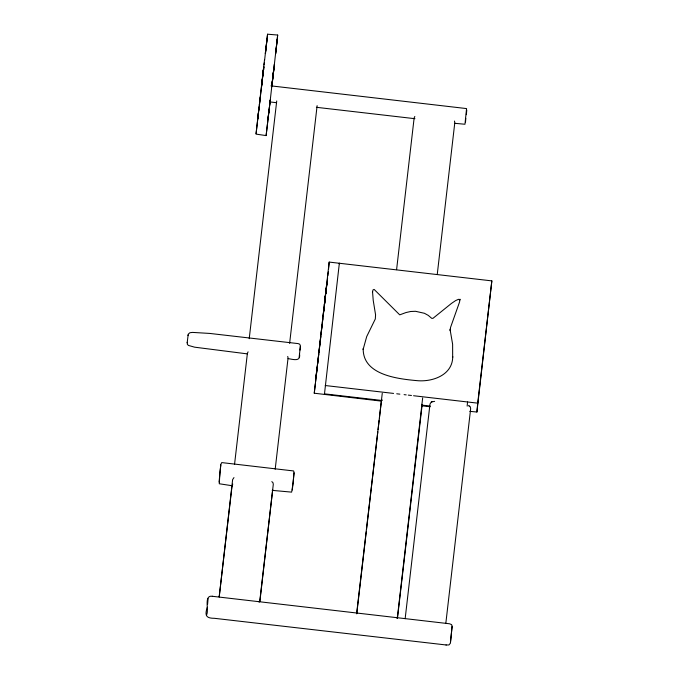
<?xml version="1.0" encoding="UTF-8"?>
<svg xmlns="http://www.w3.org/2000/svg" width="679" height="679" viewBox="0 0 679 679"><rect width="100%" height="100%" fill="white"/><g stroke="black" fill="none" stroke-linecap="round" stroke-linejoin="round"><path stroke-width="1.02" d="M187.209 342.309L187.37 344.406L188.465 345.433L194.601 347.173L247.215 353.869M299.999 350.109C300.11 348.072 301.484 343.863 298.174 343.608L209.726 333.431L192.53 332.404L189.891 332.744L188.253 334.144L187.166 342.802M272.169 490.365L291.639 492.131L293.15 482.71L294.041 472.83L293.693 470.963L221.71 462.586L220.87 464.368L219.954 472.185L219.275 483.762L232.362 485.765M454.777 123.306L464.962 124.249L466.566 108.581L270.955 85.86M259.794 101.324L260.167 97.937L260.43 98.557M446.256 644.991L214.403 618.306C206.424 618.314 204.354 615.828 207.316 607.238M212.306 596.281L449.532 623.772L451.594 624.621L452.112 626.25L450.372 643.217L448.98 644.94L445.993 644.982M450.092 330.648L450.542 327.439L459.547 302.036L459.989 299.201L459.929 299.889L458.546 299.295L455.626 300.585L451.467 303.411L432.947 318.349L431.725 318.341L428.262 315.387L424.443 313.291L415.497 311.296L410.71 311.491L405.949 312.561L399.736 314.852L374.112 289.381L372.941 290.001L372.474 292.352L372.533 291.656L373.221 300.373L375.572 314.818L375.317 318.96L366.702 336.589L363.138 349.413L363.206 348.726C362.79 374.766 397.173 378.823 416.719 380.622C432.328 382.226 452.706 375.139 452.723 356.636L452.664 357.324L452.621 344.253L450.16 329.952M262.221 80.063L261.704 84.451L261.95 82.184M188.007 335.502L188.049 335.01M206.45 615.021C209.488 610.82 203.191 594.583 212.569 596.298M207.579 604.369L208.088 598.64M220.794 464.877L219.062 482.065M288.049 358.597C293.387 359.454 301.077 362.06 299.49 353.632M292.309 490.017L294.041 472.83M380.919 401.068L314.258 393.217L329.188 262.086L491.842 280.885L476.913 412.026L469.783 411.338M316.414 372.652L315.99 377.371L322.219 323.527M326.438 286.521L325.148 297.232M328.526 269.419L329.188 262.086M324.409 394.533L339.364 263.121L339.305 263.808M465.514 121.965L465.836 118.367M466.77 110.1L466.363 114.666M450.152 329.799L450.219 329.111M467.169 406.127L467.542 401.968M452.112 626.25L450.474 642.64M476.913 412.026L477.761 402.588M267.178 38.686L265.353 53.386L267.56 34.196L277.686 35.045L275.606 53.828L277.295 39.526L276.99 42.234M269.249 108.691L266.117 135.596L256.068 134.111L258.368 113.401M261.627 86.301L261.763 84.34M263.8 67.009L262.247 80.377M263.825 69.436L263.571 68.749L262.722 76.26M266.117 135.596L268.833 112.001M323.493 312.739L323.425 313.401L323.577 312.145M258.563 118.188L257.748 118.842L257.944 117.111M271.787 86.793L272.534 80.241M325.606 294.559L325.071 299.498M326.293 287.938L322.338 322.491M259.734 101.858L259.327 105.423M323.611 311.669L323.773 310.227M325.19 298.437L325.241 297.945L324.995 300.008L325.623 294.296M326.175 289.627L326.107 290.213L326.234 289.127L325.725 293.642M326.871 283.44L326.938 282.829L326.786 284.314M258.903 108.716L259.191 106.264M258.232 114.191L259.03 107.206M262.128 81.115L262.544 77.024M261.924 82.855L262.119 80.699M266.957 39.832L267.042 39.093M268.349 115.77L269.368 107.341M272.72 78.085L271.94 84.985L272.432 80.877M272.873 77.559L273.849 68.503L273.357 72.611M268.358 116.143L268.001 119.275L268.494 115.141M326.141 289.729L326.005 290.901L326.217 289.025M326.531 286.428L326.862 283.695M324.613 303.335L324.503 304.294L324.749 302.231M326.93 283.151L326.395 287.667M328.297 271.889L327.847 275.742M258.521 112.324L257.748 118.842M263.045 73.222L263.766 66.593M259.055 107.715L256.034 133.695M259.319 105.169L260.167 97.937M259.938 99.355L264.547 59.514M258.699 111.195L260.447 96.121M260.549 95.281L262.408 79.137M263.367 70.862L263.825 66.865M264.063 64.87L264.292 62.892M264.555 60.592L267.56 34.213M262.51 78.28L263.138 72.857M272.237 83.025L271.821 86.547M273.162 74.766L273.654 70.65L272.627 79.18M269.47 106.425L270.242 99.949L269.359 107.715M274.274 64.471L268.833 112.672M272.432 81.336L272.652 79.46M271.897 86.241L277.677 35.053M219.224 596.773L232.091 485.587L232.778 484.093M234.527 464.529L247.394 353.343L248.081 351.849M259.887 601.475L272.72 489.457M275.19 469.231L288.057 358.045L287.735 356.433M299.15 357.409L300.339 346.324M324.146 307.256L323.73 310.88M324.918 300.695L324.401 305.075L325.547 295.671M314.258 393.217L315.345 383.779M315.591 381.683L316.075 377.49M316.321 375.394L317.416 365.947M317.653 363.851L318.748 354.413M318.986 352.316L320.811 336.58M321.057 334.484L322.143 325.046M322.389 322.941L322.873 318.748M323.119 316.652L324.206 307.214M325.784 293.574L326.268 289.381M326.514 287.285L326.879 284.136M327.125 282.04L327.609 277.838M356.764 613.841L366.261 531.75M366.507 529.645L377.83 431.768M378.076 429.663L379.171 420.191M379.408 418.086L381.242 402.299M396.587 269.682L414.139 117.951L414.827 116.457M397.427 618.544L422.024 405.949L421.701 404.344M437.251 274.384L454.803 122.653L454.48 121.04M405.151 618.705L429.994 404.005L431.335 401.993L434.645 401.357M445.814 623.398L470.657 408.699L470.335 407.094L469.189 406.025M491.842 280.885L477.71 403.148L413.562 395.73M263.223 71.635L263.571 68.749M261.831 83.899L262.026 82.218M325.75 293.498L325.827 292.836M261.687 85.104L261.5 86.7M265.353 53.386L265.752 52.775M276.726 100.967L249.218 338.711M289.619 343.387L317.127 105.644M382.26 393.285L356.823 611.949L357.154 613.553M381.36 401.247L382.048 399.761M265.514 51.477L265.913 50.866M259.14 602.222L259.819 600.737L273.298 484.297L272.966 482.693L271.829 481.623M396.808 618.136L397.487 616.642L422.661 397.962M233.966 477.592L232.634 479.603L219.19 596.866M431.335 401.993L432.107 401.705M270.259 101.977L276.548 102.699M316.389 107.307L414.937 118.698M325.216 385.519L393.574 393.421M396.731 393.786L399.889 394.151M404.09 394.635L406.195 394.881M408.3 395.119L411.457 395.484M324.469 393.845L382.031 400.491M421.795 405.091L430.172 406.059M421.735 405.787L430.104 406.755M468.518 405.584L469.817 406.441"/></g></svg>
